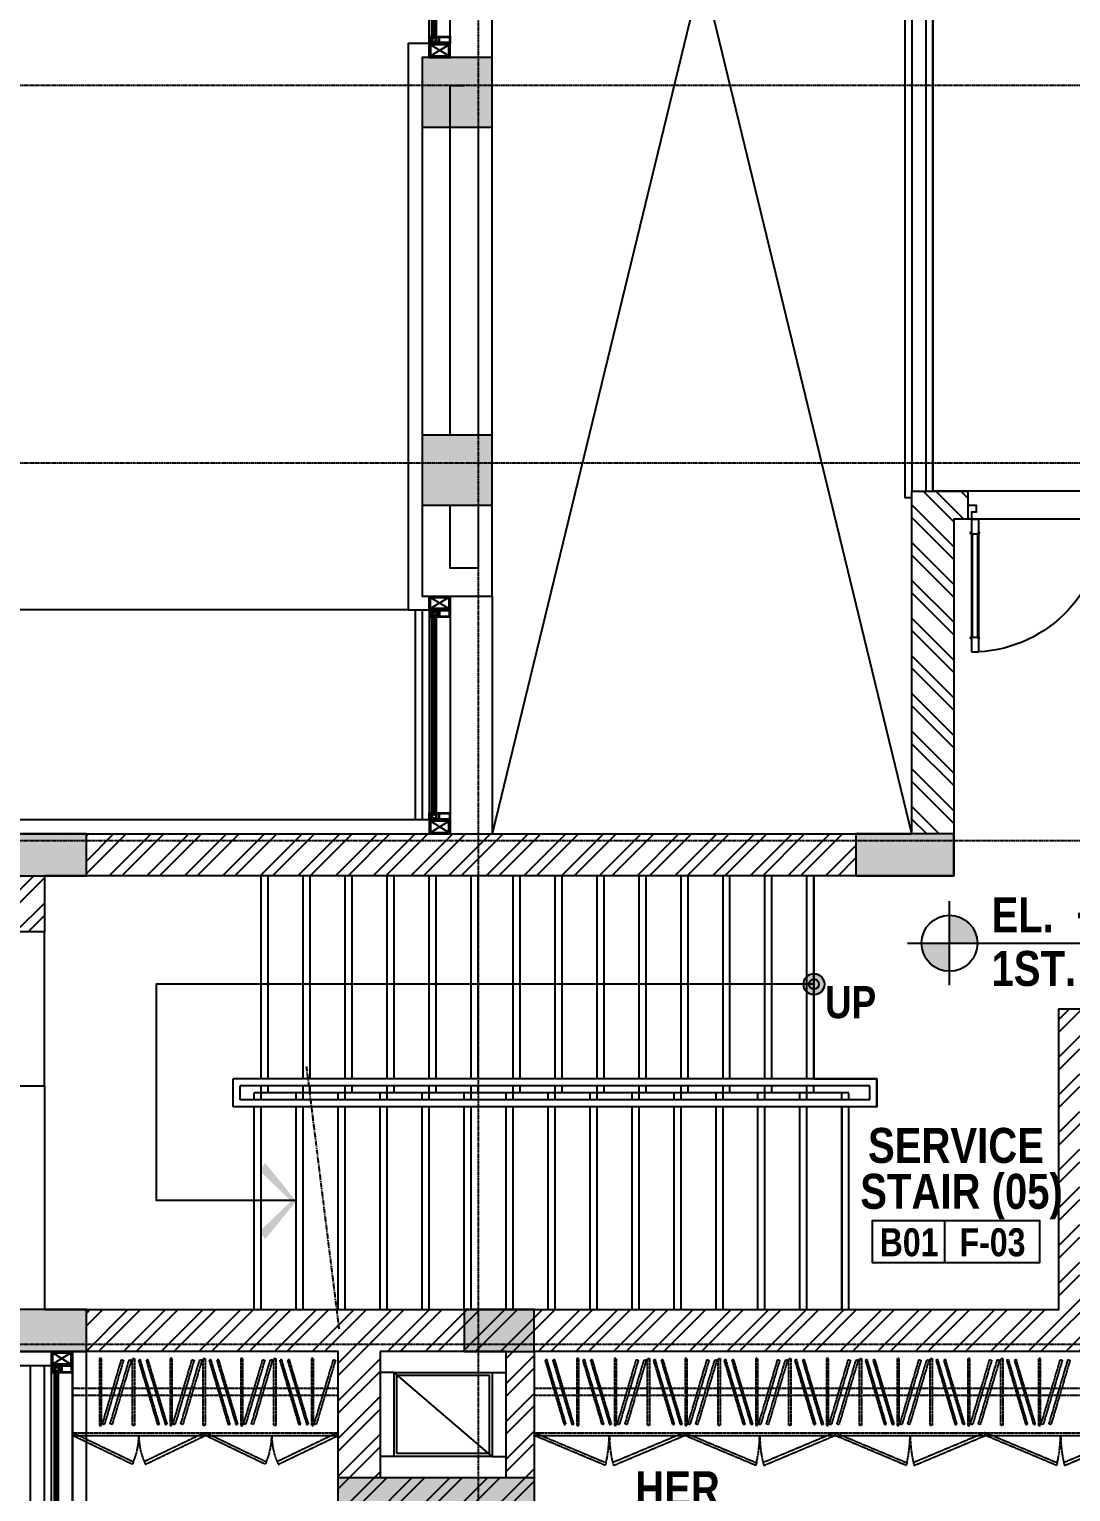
# Model space of a CAD drawing. Header units: millimetres. Extents: x -8500 to 104886, y -7800 to 56500.
# Drawn here: x 44742 to 52185, y 9248 to 19701 of the extents above; entities that cross this region are included whole.
import ezdxf
from ezdxf.enums import TextEntityAlignment as Align

# ---------------------------------------------------------------- set-up
doc = ezdxf.new("R2010")
doc.units = ezdxf.units.MM
doc.header["$LTSCALE"] = 10
for name, pattern in [('1803 B01 Axis$0$CENTER2', [1.125, 0.75, -0.125, 0.125, -0.125]), ('1803 B01 b03$0$HIDDEN', [0.375, 0.25, -0.125]), ('1803 B01 b03$0$PHANTOM2', [1.25, 0.625, -0.125, 0.125, -0.125, 0.125, -0.125]), ('HIDDEN', [0.375, 0.25, -0.125])]:
    doc.linetypes.add(name, pattern=pattern)
for name, color, linetype in [('1803 B01 Axis$0$AXIS-MEP', 8, '1803 B01 Axis$0$CENTER2'), ('1803 B01 b03$0$COLS-AR', 4, 'Continuous'), ('1803 B01 b03$0$COLS-HATCH-AR', 251, 'Continuous'), ('1803 B01 b03$0$CUT-AR', 232, '1803 B01 b03$0$PHANTOM2'), ('1803 B01 b03$0$DIM-IN-AR', 251, 'Continuous'), ('1803 B01 b03$0$DOOR-AR', 43, 'Continuous'), ('1803 B01 b03$0$ELEV1-AR', 6, 'Continuous'), ('1803 B01 b03$0$ELEV3-AR', 11, 'Continuous'), ('1803 B01 b03$0$FIX-AR', 45, 'Continuous'), ('1803 B01 b03$0$HANDRAIL-AR', 30, 'Continuous'), ('1803 B01 b03$0$HATCH-AR', 251, 'Continuous'), ('1803 B01 b03$0$HIDDEN-AR', 43, '1803 B01 b03$0$HIDDEN'), ('1803 B01 b03$0$OPEN-AR', 1, 'Continuous'), ('1803 B01 b03$0$STAIR-AR', 11, 'Continuous'), ('1803 B01 b03$0$STAIR-HID-AR', 8, '1803 B01 b03$0$HIDDEN'), ('1803 B01 b03$0$TAG-GENERAL-AR', 181, 'Continuous'), ('1803 B01 b03$0$TAG-LVL-AR', 181, 'Continuous'), ('1803 B01 b03$0$TAG-ROOM-AR', 181, 'Continuous'), ('1803 B01 b03$0$WALL-AR', 7, 'Continuous'), ('1803 B01 b03$0$WALL-CAV-AR', 1, 'Continuous'), ('1803 B01 b03$0$WIN-AR', 140, 'Continuous'), ('CEILING', 7, 'Continuous'), ('ID-FUR', 1, 'Continuous'), ('ID-HATCH', 8, 'Continuous')]:
    doc.layers.add(name, color=color, linetype=linetype)
doc.styles.add('1803 B01 b03$0$ARABIC1', font='sarb.shx')
doc.styles.add('1803 B01 b03$0$BOLD-SOFT', font='swisscb.ttf')

# ---------------------------------------------------------------- blocks, each defined once
blk = doc.blocks.new('1803 B01 b03$0$1st cols')
at = {"layer": '1803 B01 b03$0$COLS-HATCH-AR'}
h = blk.add_hatch(color=256, dxfattribs=at)
h.dxf.hatch_style = 1
h.paths.add_polyline_path([(47550, 19000), (48050, 19000), (48050, 19500), (47550, 19500)])
h = blk.add_hatch(color=256, dxfattribs=at)
h.dxf.hatch_style = 1
h.paths.add_polyline_path([(47550, 16300), (48050, 16300), (48050, 16800), (47550, 16800)])
h = blk.add_hatch(color=256, dxfattribs=at)
h.dxf.hatch_style = 1
h.paths.add_polyline_path([(44550, 13650), (45150, 13650), (45150, 13950), (44550, 13950)])
h = blk.add_hatch(color=256, dxfattribs=at)
h.dxf.hatch_style = 1
h.paths.add_polyline_path([(50650, 13650), (51350, 13650), (51350, 13950), (50650, 13950)])
h = blk.add_hatch(color=256, dxfattribs=at)
h.dxf.hatch_style = 1
h.paths.add_polyline_path([(44550, 10250), (45150, 10250), (45150, 10550), (44550, 10550)])
h = blk.add_hatch(color=256, dxfattribs=at)
h.dxf.hatch_style = 1
h.paths.add_polyline_path([(47850, 10250), (48350, 10250), (48350, 10550), (47850, 10550)])
h = blk.add_hatch(color=256, dxfattribs=at)
h.dxf.hatch_style = 1
h.paths.add_polyline_path([(46950, 9350), (48350, 9350), (48350, 9050), (46950, 9050)])
at = {"layer": '1803 B01 b03$0$COLS-AR'}
for points in [[(47550, 19000), (48050, 19000), (48050, 19500), (47550, 19500)], [(47550, 16300), (48050, 16300), (48050, 16800), (47550, 16800)], [(44550, 13650), (45150, 13650), (45150, 13950), (44550, 13950)], [(50650, 13650), (51350, 13650), (51350, 13950), (50650, 13950)], [(44550, 10250), (45150, 10250), (45150, 10550), (44550, 10550)], [(47850, 10250), (48350, 10250), (48350, 10550), (47850, 10550)], [(46950, 9350), (48350, 9350), (48350, 9050), (46950, 9050)]]:
    blk.add_lwpolyline(points, close=True, dxfattribs=at)
blk = doc.blocks.new('1803 B01 Axis$0$1803 B01 AXIS')
for p, q in [((47950, 55300), (47950, -5800)), ((85300, 19300), (-7300, 19300)), ((85300, 16600), (-7300, 16600)), ((85300, 13900), (-7300, 13900)), ((85300, 10300), (-7300, 10300))]:
    blk.add_line(p, q)
blk = doc.blocks.new('1803 B01 Axis')
at = {"layer": '1803 B01 Axis$0$AXIS-MEP'}
blk.add_blockref('1803 B01 Axis$0$1803 B01 AXIS', (0, 0), dxfattribs=at)
blk = doc.blocks.new('1803 B01 b03$0$STAIR-UP-100')
blk.add_hatch(color=181).paths.add_polyline_path([(75, 0, 1), (-75, 0, 1)])
at = {"color": 181}
for radius in [75, 35.7]:
    blk.add_circle((0, 0), radius, dxfattribs=at)
at = {"color": 181, "style": '1803 B01 b03$0$BOLD-SOFT'}
blk.add_text('UP', height=230, dxfattribs=at).set_placement((79, -243))
blk = doc.blocks.new('1803 B01 b03$0$LVL-TAG-100')
h = blk.add_hatch(color=256)
h.paths.add_polyline_path([(500, 0, 0.414214), (300, 200), (300, 0)])
h.paths.add_polyline_path([(300, 0), (100, 0, 0.414214), (300, -200)])
for p, q in [((300, -300), (300, 300)), ((0, 0), (600, 0)), ((600, 0), (2136, 0))]:
    blk.add_line(p, q)
blk.add_circle((300, 0), 200)
at = {"color": 2, "style": '1803 B01 b03$0$BOLD-SOFT'}
for tag, p in [('ELEVATION', (600, 78)), ('LEVEL', (600, -305))]:
    blk.add_attdef(tag, p, '', height=250, dxfattribs=at)
blk = doc.blocks.new('1803 B01 b03$0$ROOM NO-TAG-100')
for p, q in [((-0.8, 0), (-0.8, 3)), ((6, 0), (-6, 0))]:
    blk.add_line(p, q)
blk.add_lwpolyline([(6, 0), (6, 3), (-6, 3), (-6, 0)])
at = {"color": 3, "style": '1803 B01 b03$0$ARABIC1'}
for p in [(0, 20.48), (0, 17.71), (0, 14.91)]:
    blk.add_attdef('---', text='', height=2, dxfattribs=at).set_placement(p, align=Align.CENTER)
at = {"style": '1803 B01 b03$0$BOLD-SOFT'}
for p in [(0, 10.52), (0, 7.13), (0, 3.86)]:
    blk.add_attdef('///', text='', height=2.5, dxfattribs=at).set_placement(p, align=Align.CENTER)
at = {"color": 9, "style": '1803 B01 b03$0$BOLD-SOFT'}
for tag, p in [('B00', (-3.36, 0.46)), ('X00', (2.6, 0.46))]:
    blk.add_attdef(tag, text='', height=2, dxfattribs=at).set_placement(p, align=Align.CENTER)
blk = doc.blocks.new('1803 B01 b03$0$STAIR-ARROW-100')
at = {"color": 181}
for points in [[(-272, -222), (-218, -263), (0, 0), (0, -37)], [(0, 0), (0, -37), (272, -222), (218, -263)]]:
    blk.add_trace(points, dxfattribs=at)
blk = doc.blocks.new('1803 B01 b03$0$DUMP')
at = {"layer": '1803 B01 b03$0$ELEV1-AR'}
for p, q in [((100, -150), (0, -150)), ((800, -150), (900, -150)), ((100, -750), (0, -750)), ((800, -750), (900, -750))]:
    blk.add_line(p, q, dxfattribs=at)
for points in [[(100, -150), (100, -750), (800, -750), (800, -150)], [(120, -170), (120, -730), (780, -730), (780, -170)]]:
    blk.add_lwpolyline(points, close=True, dxfattribs=at)
blk.add_lwpolyline([(800, -150), (100, -750)], dxfattribs=at)
blk = doc.blocks.new('1803 B01 b03$0$door 1000')
for p, q in [((25, 0), (25, 950)), ((25, 950), (75, 950)), ((75, 0), (75, 950)), ((25, 848), (30, 848)), ((30, 100), (30, 848)), ((30, 843), (70, 843)), ((70, 100), (70, 848)), ((70, 848), (75, 848)), ((30, 105), (70, 105)), ((25, 100), (30, 100)), ((70, 100), (75, 100)), ((25, 0), (75, 0))]:
    blk.add_line(p, q)
for points in [[(0, -100), (60, -100), (60, -50), (25, -50), (25, 0), (0, 0)], [(1000, -100), (950, -100), (950, -50), (975, -50), (975, 0), (1000, 0)]]:
    blk.add_lwpolyline(points)
for centre, radius, start, end in [((23, -1), 952, 0.0432, 86.8814), ((27, 849), 8.32, 103.0783, 256.9217), ((73, 849), 8.32, 283.0783, 76.9217), ((27, 100), 8.32, 103.0783, 256.9217), ((73, 100), 8.32, 283.0783, 76.9217)]:
    blk.add_arc(centre, radius, start, end)
blk = doc.blocks.new('*U46')
for p, q in [((10, -90), (140, -10)), ((140, -90), (10, -10))]:
    blk.add_line(p, q)
at = {"elevation": 0}
for points in [[(150, 0), (0, 0), (0, -100), (150, -100)], [(140, -10), (10, -10), (10, -90), (140, -90)]]:
    blk.add_lwpolyline(points, close=True, dxfattribs=at)
blk = doc.blocks.new('*U41')
for points in [[(25, -150), (10, -150), (10, -100), (-25, -100), (-25, 0), (25, 0), (25, -150), (25, -150), (25, -150)], [(-10, -120), (-25, -120), (-25, -110), (-10, -110)]]:
    blk.add_lwpolyline(points, close=True)
for points in [[(-20, -75), (-20, -5), (20, -5), (20, -75), (-20, -75)], [(20, -95), (20, -95), (20, -145), (15, -145), (15, -95), (-20, -95), (-20, -80), (20, -80), (20, -95)]]:
    blk.add_lwpolyline(points)
at = {"layer": '1803 B01 b03$0$HATCH-AR'}
blk.add_arc((0, -138), 12.5, 36.8699, 143.1301, dxfattribs=at)
blk = doc.blocks.new('*U62')
for p, q in [((1870, 8), (5, 8)), ((1870, 6), (5, 6)), ((1870, 4), (5, 4)), ((1870, 2), (5, 2))]:
    blk.add_line(p, q)
for points in [[(0, 10), (5, 10), (5, 0), (0, 0)], [(5, 0), (1870, 0), (1870, 10), (5, 10)], [(1875, 10), (1870, 10), (1870, 0), (1875, 0)]]:
    blk.add_lwpolyline(points, close=True)
blk = doc.blocks.new('*U63')
for p, q in [((1860, 8), (5, 8)), ((1860, 6), (5, 6)), ((1860, 4), (5, 4)), ((1860, 2), (5, 2))]:
    blk.add_line(p, q)
for points in [[(0, 10), (5, 10), (5, 0), (0, 0)], [(5, 0), (1860, 0), (1860, 10), (5, 10)], [(1865, 10), (1860, 10), (1860, 0), (1865, 0)]]:
    blk.add_lwpolyline(points, close=True)
blk = doc.blocks.new('1803 B01 b03$0$MULLION  OUT CORNER (HIDDEN FRAME)1')
for points in [[(100, -65), (100, -100), (65, -100), (-35, 0), (0, 0), (0, 35)], [(95, -67), (95, -95), (67, -95), (-23, -5), (5, -5), (5, 23)], [(120, -100), (120, -90), (110, -90), (110, -100)], [(100, -120), (90, -120), (90, -110), (100, -110)]]:
    blk.add_lwpolyline(points, close=True)
at = {"layer": '1803 B01 b03$0$DIM-IN-AR'}
blk.add_arc((127, -127), 17.7, 81.8699, 188.1301, dxfattribs=at)
blk = doc.blocks.new('*U57')
for points in [[(15, -100), (-15, -100), (-15, -100), (-25, -100), (-25, 0), (25, 0), (25, -100), (15, -100), (15, -100)], [(-10, -120), (-25, -120), (-25, -110), (-10, -110)], [(10, -120), (25, -120), (25, -110), (10, -110)]]:
    blk.add_lwpolyline(points, close=True)
for points in [[(-20, -75), (-20, -5), (20, -5), (20, -75), (-20, -75)], [(20, -95), (10, -95), (10, -95), (-10, -95), (-10, -95), (-20, -95), (-20, -80), (20, -80), (20, -95)]]:
    blk.add_lwpolyline(points)
at = {"layer": '1803 B01 b03$0$HATCH-AR'}
blk.add_arc((0, -138), 12.5, 36.8699, 143.1301, dxfattribs=at)
blk = doc.blocks.new('1803 B01 b03$0$mullion')
for points in [[(-25, -130), (-25, -150), (25, -150), (25, -130)], [(-20, -135), (-20, -145), (20, -145), (20, -135)]]:
    blk.add_lwpolyline(points, close=True)
at = {"xscale": -1}
blk.add_blockref('*U57', (0, 0), dxfattribs=at)
blk = doc.blocks.new('*U64')
for p, q in [((1595, 8), (5, 8)), ((1595, 6), (5, 6)), ((1595, 4), (5, 4)), ((1595, 2), (5, 2))]:
    blk.add_line(p, q)
for points in [[(0, 10), (5, 10), (5, 0), (0, 0)], [(5, 0), (1595, 0), (1595, 10), (5, 10)], [(1600, 10), (1595, 10), (1595, 0), (1600, 0)]]:
    blk.add_lwpolyline(points, close=True)
blk = doc.blocks.new('*U65')
for p, q in [((1585, 8), (5, 8)), ((1585, 6), (5, 6)), ((1585, 4), (5, 4)), ((1585, 2), (5, 2))]:
    blk.add_line(p, q)
for points in [[(0, 10), (5, 10), (5, 0), (0, 0)], [(5, 0), (1585, 0), (1585, 10), (5, 10)], [(1590, 10), (1585, 10), (1585, 0), (1590, 0)]]:
    blk.add_lwpolyline(points, close=True)
blk = doc.blocks.new('*U59')
for p, q in [((225, 8), (5, 8)), ((225, 6), (5, 6)), ((225, 4), (5, 4)), ((225, 2), (5, 2))]:
    blk.add_line(p, q)
for points in [[(0, 10), (5, 10), (5, 0), (0, 0)], [(5, 0), (225, 0), (225, 10), (5, 10)], [(230, 10), (225, 10), (225, 0), (230, 0)]]:
    blk.add_lwpolyline(points, close=True)
blk = doc.blocks.new('*U66')
for p, q in [((1600, 8), (5, 8)), ((1600, 6), (5, 6)), ((1600, 4), (5, 4)), ((1600, 2), (5, 2))]:
    blk.add_line(p, q)
for points in [[(0, 10), (5, 10), (5, 0), (0, 0)], [(5, 0), (1600, 0), (1600, 10), (5, 10)], [(1605, 10), (1600, 10), (1600, 0), (1605, 0)]]:
    blk.add_lwpolyline(points, close=True)
blk = doc.blocks.new('1803 B01 b03$0$CW12')
for points in [[(0, 100), (0, -1950), (-5050, -1950)], [(-150, 100), (-150, -1800), (-5050, -1800)], [(-20, -1950), (0, -1950), (0, -1900), (-20, -1900), (-20, -1930), (-50, -1930), (-50, -1950), (0, -1950), (0, -1930)], [(-15, -1945), (-5, -1945), (-5, -1905), (-15, -1905), (-15, -1935), (-45, -1935), (-45, -1945), (-5, -1945), (-5, -1935)]]:
    blk.add_lwpolyline(points)
at = {"elevation": 0}
for points in [[(-20, -15), (0, -15), (0, -50), (-20, -50)], [(-15, -20), (-5, -20), (-5, -45), (-15, -45)], [(-4935, -1930), (-4935, -1950), (-4900, -1950), (-4900, -1930)], [(-4930, -1935), (-4930, -1945), (-4905, -1945), (-4905, -1935)], [(-3040, -1930), (-3040, -1950), (-3075, -1950), (-3075, -1930)], [(-3045, -1935), (-3045, -1945), (-3070, -1945), (-3070, -1935)], [(-1910, -1930), (-1910, -1950), (-1875, -1950), (-1875, -1930)], [(-1905, -1935), (-1905, -1945), (-1880, -1945), (-1880, -1935)]]:
    blk.add_lwpolyline(points, close=True, dxfattribs=at)
blk.add_lwpolyline([(-3025, -1950), (-1925, -1950), (-1925, -1915), (-3025, -1915)], close=True)
at = {"rotation": 89.99999999999864}
blk.add_blockref('*U41', (-150, -25), dxfattribs=at)
at = {"xscale": -1, "rotation": 89.99999999999864}
for name, p in [('*U63', (-40, -35)), ('*U62', (-20, -35))]:
    blk.add_blockref(name, p, dxfattribs=at)
for name, p in [('1803 B01 b03$0$MULLION  OUT CORNER (HIDDEN FRAME)1', (-150, -1800)), ('*U41', (-3050, -1800)), ('*U66', (-4915, -1910)), ('*U66', (-4915, -1930)), ('*U59', (-3290, -1910)), ('*U59', (-3290, -1930))]:
    blk.add_blockref(name, p)
at = {"xscale": -1}
for name, p in [('*U41', (-4925, -1800)), ('1803 B01 b03$0$mullion', (-3300, -1800)), ('*U41', (-1900, -1800)), ('1803 B01 b03$0$mullion', (-1650, -1800)), ('*U59', (-1660, -1910)), ('*U59', (-1660, -1930)), ('*U65', (-50, -1910)), ('*U64', (-40, -1930))]:
    blk.add_blockref(name, p, dxfattribs=at)
at = {"layer": '1803 B01 b03$0$ELEV1-AR', "rotation": 180}
blk.add_blockref('*U46', (0, 0), dxfattribs=at)
at = {"layer": '1803 B01 b03$0$ELEV1-AR', "xscale": -1, "rotation": 270.000000000075}
blk.add_blockref('*U46', (-4950, -1950), dxfattribs=at)
blk = doc.blocks.new('*U70')
for p, q in [((1425, 8), (5, 8)), ((1425, 6), (5, 6)), ((1425, 4), (5, 4)), ((1425, 2), (5, 2))]:
    blk.add_line(p, q)
for points in [[(0, 10), (5, 10), (5, 0), (0, 0)], [(5, 0), (1425, 0), (1425, 10), (5, 10)], [(1430, 10), (1425, 10), (1425, 0), (1430, 0)]]:
    blk.add_lwpolyline(points, close=True)
blk = doc.blocks.new('1803 B01 b03$0$CW17')
for p, q in [((-100, 150), (1600, 150)), ((-100, 0), (1600, 0))]:
    blk.add_line(p, q)
at = {"elevation": 0}
for points in [[(15, 20), (15, 0), (50, 0), (50, 20)], [(20, 15), (20, 5), (45, 5), (45, 15)], [(1485, 20), (1485, 0), (1450, 0), (1450, 20)], [(1480, 15), (1480, 5), (1455, 5), (1455, 15)]]:
    blk.add_lwpolyline(points, close=True, dxfattribs=at)
at = {"xscale": -1}
for name, p in [('*U41', (25, 150)), ('*U70', (1465, 40)), ('*U70', (1465, 20))]:
    blk.add_blockref(name, p, dxfattribs=at)
blk.add_blockref('*U41', (1475, 150))
at = {"layer": '1803 B01 b03$0$ELEV1-AR', "xscale": -1, "rotation": 270.0000000002835}
blk.add_blockref('*U46', (0, 0), dxfattribs=at)
at = {"layer": '1803 B01 b03$0$ELEV1-AR', "rotation": 89.99999999971656}
blk.add_blockref('*U46', (1500, 0), dxfattribs=at)
blk = doc.blocks.new('*U80')
for p, q in [((1775, 8), (5, 8)), ((1775, 6), (5, 6)), ((1775, 4), (5, 4)), ((1775, 2), (5, 2))]:
    blk.add_line(p, q)
for points in [[(0, 10), (5, 10), (5, 0), (0, 0)], [(5, 0), (1775, 0), (1775, 10), (5, 10)], [(1780, 10), (1775, 10), (1775, 0), (1780, 0)]]:
    blk.add_lwpolyline(points, close=True)
blk = doc.blocks.new('1803 B01 b03$0$CW19 F')
for p, q in [((-4750, 150), (-6700, 150)), ((100, 150), (-1850, 150)), ((-4750, 0), (-6700, 0)), ((100, 0), (-1850, 0))]:
    blk.add_line(p, q)
for points in [[(-4700, 125), (-4750, 125), (-4750, 25), (-4700, 25)], [(-4705, 120), (-4745, 120), (-4745, 30), (-4705, 30)], [(-3275, 125), (-3325, 125), (-3325, 25), (-3275, 25)], [(-3280, 120), (-3320, 120), (-3320, 30), (-3280, 30)], [(-1900, 125), (-1850, 125), (-1850, 25), (-1900, 25)], [(-1895, 120), (-1855, 120), (-1855, 30), (-1895, 30)]]:
    blk.add_lwpolyline(points, close=True)
at = {"elevation": 0}
for points in [[(-6585, 20), (-6585, 0), (-6550, 0), (-6550, 20)], [(-6580, 15), (-6580, 5), (-6555, 5), (-6555, 15)], [(-4765, 20), (-4765, 0), (-4800, 0), (-4800, 20)], [(-4770, 15), (-4770, 5), (-4795, 5), (-4795, 15)], [(-1835, 20), (-1835, 0), (-1800, 0), (-1800, 20)], [(-1830, 15), (-1830, 5), (-1805, 5), (-1805, 15)], [(-15, 20), (-15, 0), (-50, 0), (-50, 20)], [(-20, 15), (-20, 5), (-45, 5), (-45, 15)]]:
    blk.add_lwpolyline(points, close=True, dxfattribs=at)
at = {"layer": '1803 B01 b03$0$DOOR-AR'}
for points in [[(-4750, 150), (-1850, 150), (-1850, 125), (-4750, 125)], [(-4750, 0), (-1850, 0), (-1850, 25), (-4750, 25)]]:
    blk.add_lwpolyline(points, close=True, dxfattribs=at)
at = {"xscale": -1}
for name, p in [('*U41', (-6575, 150)), ('*U41', (-1825, 150)), ('*U80', (-35, 40)), ('*U80', (-35, 20))]:
    blk.add_blockref(name, p, dxfattribs=at)
for name, p in [('*U41', (-4775, 150)), ('*U41', (-25, 150)), ('*U80', (-6565, 40)), ('*U80', (-6565, 20))]:
    blk.add_blockref(name, p)
at = {"layer": '1803 B01 b03$0$ELEV1-AR', "xscale": -1, "rotation": 270.0000000002835}
blk.add_blockref('*U46', (-6600, 0), dxfattribs=at)
at = {"layer": '1803 B01 b03$0$ELEV1-AR', "rotation": 89.99999999971656}
blk.add_blockref('*U46', (0, 0), dxfattribs=at)

msp = doc.modelspace()

# ---------------------------------------------------------------- hatches: boundary and pattern name
at = {"layer": 'ID-HATCH'}
h = msp.add_hatch(dxfattribs=at)
h.set_pattern_fill('ANSI32', color=256, scale=20)
h.set_pattern_definition([(45, (11000, 350), (-134.70384, 134.70384), []), (45, (11089.8, 350), (-134.70384, 134.70384), [])])
h.paths.add_polyline_path([(52100, 10550), (45150, 10550), (45150, 10250), (46950, 10250), (46950, 9050), (47250, 9050), (48350, 9050), (48350, 10250), (48150, 10250), (48150, 9350), (47250, 9350), (47250, 10250), (47900, 10250), (52550, 10250), (52550, 10750), (52250, 10750), (52250, 11750), (54350, 11750), (54350, 9750), (54150, 9750), (54150, 9600), (54550, 9600), (54550, 11250), (55400, 11250), (55400, 12050), (54550, 12050), (54550, 16500), (54350, 16500), (54350, 14950), (53950, 14950), (53950, 14750), (54350, 14750), (54350, 11900), (55250, 11900), (55250, 11400), (54550, 11400), (54550, 11900), (52250, 11900), (52250, 12500), (54350, 12500), (54350, 12700), (52100, 12700)])
h = msp.add_hatch(dxfattribs=at)
h.set_pattern_fill('ANSI32', color=256, scale=20, angle=-90)
h.set_pattern_definition([(315, (14050, -23750), (134.70384, 134.70384), []), (315, (14050, -23839.8), (134.70384, 134.70384), [])])
h.paths.add_polyline_path([(51350, 13950), (51050, 13950), (51050, 16399), (51450, 16400), (51450, 16200), (51350, 16200)])
h = msp.add_hatch(dxfattribs=at)
h.set_pattern_fill('ANSI32', color=256, scale=20)
h.set_pattern_definition([(45, (11000, 350), (-134.7038, 134.7038), []), (45, (11089.8, 350), (-134.7038, 134.7038), [])])
h.paths.add_polyline_path([(44850, 13650), (44600, 13650), (44600, 13250), (44850, 13250)])
h.paths.add_polyline_path([(44600, 13650), (44550, 13650), (44550, 13250), (44600, 13250)])
h.paths.add_polyline_path([(47900, 13950), (45150, 13950), (45150, 13650), (47900, 13650)])
h.paths.add_polyline_path([(50650, 13950), (47900, 13950), (47900, 13650), (50650, 13650)])

# ---------------------------------------------------------------- linework, layer by layer
at = {"layer": '1803 B01 b03$0$CUT-AR'}
msp.add_lwpolyline([(46722, 12287), (46955, 10412)], dxfattribs=at)
at = {"layer": '1803 B01 b03$0$ELEV1-AR'}
for points in [[(47600, 19600), (47450, 19600), (47450, 15550), (47600, 15550)], [(47600, 14050), (44450, 14050), (44450, 13150), (44550, 13150)], [(44550, 12250), (44450, 12250), (44450, 10150), (44900, 10150)]]:
    msp.add_lwpolyline(points, dxfattribs=at)
at = {"layer": '1803 B01 b03$0$ELEV3-AR'}
for points in [[(51000, 26300), (51000, 16354), (51050, 16354)], [(46850, 5050), (44750, 5050), (44750, 10150)]]:
    msp.add_lwpolyline(points, dxfattribs=at)
at = {"layer": '1803 B01 b03$0$FIX-AR'}
for p, q in [((47500, 15550), (47500, 14050)), ((47550, 15550), (47550, 14050))]:
    msp.add_line(p, q, dxfattribs=at)
at = {"layer": '1803 B01 b03$0$FIX-AR', "linetype": '1803 B01 b03$0$HIDDEN'}
msp.add_lwpolyline([(47450, 15550), (36650, 15550), (36650, 40300), (43850, 40300), (43850, 38500)], dxfattribs=at)
at = {"layer": '1803 B01 b03$0$HANDRAIL-AR'}
for p, q in [((51150, 26300), (51150, 16400)), ((51200, 26300), (51200, 16400)), ((46200, 12000), (46200, 12200)), ((50800, 12200), (46200, 12200)), ((46250, 12050), (46250, 12150)), ((50750, 12150), (46250, 12150)), ((50750, 12050), (50750, 12150)), ((50800, 12000), (50800, 12200)), ((50750, 12050), (46250, 12050)), ((50800, 12000), (46200, 12000))]:
    msp.add_line(p, q, dxfattribs=at)
at = {"layer": '1803 B01 b03$0$HIDDEN-AR'}
for p, q in [((48050, 19500), (48050, 26300)), ((48050, 15650), (48050, 13950)), ((44850, 12150), (44850, 13250))]:
    msp.add_line(p, q, dxfattribs=at)
msp.add_lwpolyline([(46950, 9050), (46950, 5450), (45150, 5450), (45150, 10250)], dxfattribs=at)
at = {"layer": '1803 B01 b03$0$OPEN-AR'}
for p, q in [((51050, 26300), (48050, 13950)), ((51050, 13950), (48050, 26300))]:
    msp.add_line(p, q, dxfattribs=at)
at = {"layer": '1803 B01 b03$0$STAIR-AR'}
for p, q in [((46450, 12200), (46450, 13650)), ((46750, 12200), (46750, 13650)), ((47050, 12200), (47050, 13650)), ((47350, 12200), (47350, 13650)), ((47650, 12200), (47650, 13650)), ((47950, 12200), (47950, 13650)), ((48250, 12200), (48250, 13650)), ((48550, 12200), (48550, 13650)), ((48850, 12200), (48850, 13650)), ((49150, 12200), (49150, 13650)), ((49450, 12200), (49450, 13650)), ((49750, 12200), (49750, 13650)), ((50050, 12200), (50050, 13650)), ((50350, 12200), (50350, 13650)), ((46450, 12100), (46450, 12150)), ((46750, 12100), (46750, 12150)), ((47050, 12100), (47050, 12150)), ((47350, 12100), (47350, 12150)), ((47650, 12100), (47650, 12150)), ((47950, 12100), (47950, 12150)), ((48250, 12100), (48250, 12150)), ((48550, 12100), (48550, 12150)), ((48850, 12100), (48850, 12150)), ((49150, 12100), (49150, 12150)), ((49450, 12100), (49450, 12150)), ((49750, 12100), (49750, 12150)), ((50050, 12100), (50050, 12150)), ((50350, 12100), (50350, 12150)), ((46350, 12050), (46350, 12100)), ((46400, 12100), (46350, 12100)), ((50600, 12100), (46400, 12100)), ((46650, 12050), (46650, 12100)), ((46950, 12050), (46950, 12100)), ((47250, 12050), (47250, 12100)), ((47550, 12050), (47550, 12100)), ((47850, 12050), (47850, 12100)), ((48150, 12050), (48150, 12100)), ((48450, 12050), (48450, 12100)), ((48750, 12050), (48750, 12100)), ((49050, 12050), (49050, 12100)), ((49350, 12050), (49350, 12100)), ((49650, 12050), (49650, 12100)), ((49950, 12050), (49950, 12100)), ((50250, 12050), (50250, 12100)), ((50550, 12050), (50550, 12100)), ((46350, 10550), (46350, 12000)), ((46650, 10550), (46650, 12000)), ((46950, 10550), (46950, 12000)), ((47250, 10550), (47250, 12000)), ((47550, 10550), (47550, 12000)), ((47850, 10550), (47850, 12000)), ((48150, 10550), (48150, 12000)), ((48450, 10550), (48450, 12000)), ((48750, 10550), (48750, 12000)), ((49050, 10550), (49050, 12000)), ((49350, 10550), (49350, 12000)), ((49650, 10550), (49650, 12000)), ((49950, 10550), (49950, 12000)), ((50250, 10550), (50250, 12000)), ((50550, 10550), (50550, 12000))]:
    msp.add_line(p, q, dxfattribs=at)
at = {"layer": '1803 B01 b03$0$STAIR-HID-AR'}
for p, q in [((51050, 26300), (51050, 16400)), ((46400, 12200), (46400, 13650)), ((46700, 12200), (46700, 13650)), ((47000, 12200), (47000, 13650)), ((47300, 12200), (47300, 13650)), ((47600, 12200), (47600, 13650)), ((47900, 12200), (47900, 13650)), ((48200, 12200), (48200, 13650)), ((48500, 12200), (48500, 13650)), ((48800, 12200), (48800, 13650)), ((49100, 12200), (49100, 13650)), ((49400, 12200), (49400, 13650)), ((49700, 12200), (49700, 13650)), ((50000, 12200), (50000, 13650)), ((50300, 12200), (50300, 13650)), ((46400, 12050), (46400, 12150)), ((46700, 12050), (46700, 12150)), ((47000, 12050), (47000, 12150)), ((47300, 12050), (47300, 12150)), ((47600, 12050), (47600, 12150)), ((47900, 12050), (47900, 12150)), ((48200, 12050), (48200, 12150)), ((48500, 12050), (48500, 12150)), ((48800, 12050), (48800, 12150)), ((49100, 12050), (49100, 12150)), ((49400, 12050), (49400, 12150)), ((49700, 12050), (49700, 12150)), ((50000, 12050), (50000, 12150)), ((50300, 12050), (50300, 12150)), ((50600, 12050), (50600, 12100)), ((46400, 10550), (46400, 12000)), ((46700, 10550), (46700, 12000)), ((47000, 10550), (47000, 12000)), ((47300, 10550), (47300, 12000)), ((47600, 10550), (47600, 12000)), ((47900, 10550), (47900, 12000)), ((48200, 10550), (48200, 12000)), ((48500, 10550), (48500, 12000)), ((48800, 10550), (48800, 12000)), ((49100, 10550), (49100, 12000)), ((49400, 10550), (49400, 12000)), ((49700, 10550), (49700, 12000)), ((50000, 10550), (50000, 12000)), ((50300, 10550), (50300, 12000)), ((50600, 10550), (50600, 12000))]:
    msp.add_line(p, q, dxfattribs=at)
msp.add_lwpolyline([(46950, 5150), (44850, 5150), (44850, 10150)], dxfattribs=at)
at = {"layer": '1803 B01 b03$0$TAG-ROOM-AR'}
msp.add_lwpolyline([(50350, 12875), (45650, 12875), (45650, 11332), (46650, 11332)], dxfattribs=at)
at = {"layer": '1803 B01 b03$0$WALL-AR'}
for points in [[(47550, 19500), (47550, 15650), (48050, 15650), (48050, 19500)], [(44550, 13950), (51050, 13950), (51050, 16400), (51450, 16400), (51450, 16200), (51350, 16200), (51350, 13650), (44850, 13650), (44850, 13250), (44550, 13250)], [(47250, 10250), (47250, 9350), (48150, 9350), (48150, 10250)]]:
    msp.add_lwpolyline(points, close=True, dxfattribs=at)
for points in [[(44550, 12150), (44850, 12150), (44850, 10550), (52100, 10550), (52100, 12700), (54350, 12700)], [(46950, 9050), (46950, 10250), (44550, 10250)], [(52650, 10250), (48350, 10250), (48350, 9050)]]:
    msp.add_lwpolyline(points, dxfattribs=at)
at = {"layer": '1803 B01 b03$0$WALL-CAV-AR'}
for points in [[(47750, 16800), (47750, 19300), (47850, 19300)], [(47950, 19000), (47950, 16800)], [(47950, 16300), (47950, 15850), (47750, 15850), (47750, 16300)]]:
    msp.add_lwpolyline(points, dxfattribs=at)
at = {"layer": 'CEILING'}
for points in [[(54350, 35400), (54350, 26300), (63150, 26300), (63150, 18000), (57450, 18000), (57450, 16800), (54550, 16800), (54550, 18000), (52550, 18000), (52550, 16400), (51200, 16400), (51200, 26300), (51350, 26300), (51350, 26600)], [(58150, 8500), (58150, 9700), (57450, 9700), (57450, 11250), (56600, 11250), (56600, 12050), (57450, 12050), (57450, 14100), (57350, 14100), (57350, 16400), (54550, 16400), (54550, 12050), (55400, 12050), (55400, 11250), (54550, 11250), (54550, 9600), (52650, 9600), (52650, 10250), (48350, 10250), (48350, 9050)], [(46950, 9050), (46950, 10250), (45050, 10250), (45050, 5350)]]:
    msp.add_lwpolyline(points, dxfattribs=at)
msp.add_lwpolyline([(51350, 16200), (51350, 13650), (50350, 13650), (50350, 12200), (50800, 12200), (50800, 12000), (50550, 12000), (50550, 10550), (52100, 10550), (52100, 12700), (54350, 12700), (54350, 14750), (52550, 14750), (52550, 16200)], close=True, dxfattribs=at)
at = {"layer": 'ID-FUR', "color": 8, "linetype": 'HIDDEN', "ltscale": 0.5}
for p, q in [((46950, 9985), (45050, 9985)), ((46950, 9935), (45050, 9935)), ((52650, 9985), (48350, 9985)), ((52650, 9935), (48350, 9935)), ((45050, 9670), (46950, 9670)), ((48350, 9670), (52650, 9670))]:
    msp.add_line(p, q, dxfattribs=at)
at = {"layer": 'ID-FUR'}
for p, q in [((45050, 9650), (46950, 9650)), ((48350, 9650), (52650, 9650))]:
    msp.add_line(p, q, dxfattribs=at)
at = {"layer": 'ID-FUR', "color": 8, "linetype": 'HIDDEN', "ltscale": 0.5}
for points in [[(45245, 10199), (45245, 9721), (45259, 9721), (45259, 10199), (45245, 10199)], [(45415, 10188), (45279, 9728), (45265, 9732), (45401, 10192), (45415, 10188)], [(45471, 10188), (45334, 9728), (45320, 9732), (45457, 10192), (45471, 10188)], [(45495, 10199), (45495, 9721), (45480, 9721), (45480, 10199), (45495, 10199)], [(45522, 10188), (45658, 9728), (45672, 9732), (45536, 10192), (45522, 10188)], [(45577, 10188), (45714, 9728), (45728, 9732), (45591, 10192), (45577, 10188)], [(45749, 10199), (45749, 9721), (45764, 9721), (45764, 10199), (45749, 10199)], [(45920, 10188), (45784, 9728), (45769, 9732), (45906, 10192), (45920, 10188)], [(45976, 10188), (45839, 9728), (45825, 9732), (45961, 10192), (45976, 10188)], [(46000, 10199), (46000, 9721), (45985, 9721), (45985, 10199), (46000, 10199)], [(46027, 10188), (46163, 9728), (46177, 9732), (46041, 10192), (46027, 10188)], [(46082, 10188), (46219, 9728), (46233, 9732), (46096, 10192), (46082, 10188)], [(46254, 10199), (46254, 9721), (46269, 9721), (46269, 10199), (46254, 10199)], [(46425, 10188), (46288, 9728), (46274, 9732), (46411, 10192), (46425, 10188)], [(46480, 10188), (46344, 9728), (46330, 9732), (46466, 10192), (46480, 10188)], [(46505, 10199), (46505, 9721), (46490, 9721), (46490, 10199), (46505, 10199)], [(46532, 10188), (46668, 9728), (46682, 9732), (46546, 10192), (46532, 10188)], [(46587, 10188), (46724, 9728), (46738, 9732), (46601, 10192), (46587, 10188)], [(46759, 10199), (46759, 9721), (46774, 9721), (46774, 10199), (46759, 10199)], [(46930, 10188), (46793, 9728), (46779, 9732), (46916, 10192), (46930, 10188)], [(48428, 10188), (48564, 9728), (48578, 9732), (48442, 10192), (48428, 10188)], [(48483, 10188), (48620, 9728), (48634, 9732), (48498, 10192), (48483, 10188)], [(48656, 10199), (48656, 9721), (48670, 9721), (48670, 10199), (48656, 10199)], [(48697, 10188), (48834, 9728), (48848, 9732), (48711, 10192), (48697, 10188)], [(48753, 10188), (48889, 9728), (48903, 9732), (48767, 10192), (48753, 10188)], [(48925, 10199), (48925, 9721), (48939, 9721), (48939, 10199), (48925, 10199)], [(49095, 10188), (48959, 9728), (48945, 9732), (49081, 10192), (49095, 10188)], [(49151, 10188), (49014, 9728), (49000, 9732), (49137, 10192), (49151, 10188)], [(49175, 10199), (49175, 9721), (49160, 9721), (49160, 10199), (49175, 10199)], [(49202, 10188), (49339, 9728), (49353, 9732), (49216, 10192), (49202, 10188)], [(49258, 10188), (49394, 9728), (49408, 9732), (49272, 10192), (49258, 10188)], [(49430, 10199), (49430, 9721), (49444, 9721), (49444, 10199), (49430, 10199)], [(49600, 10188), (49464, 9728), (49450, 9732), (49586, 10192), (49600, 10188)], [(49656, 10188), (49519, 9728), (49505, 9732), (49642, 10192), (49656, 10188)], [(49680, 10199), (49680, 9721), (49665, 9721), (49665, 10199), (49680, 10199)], [(49707, 10188), (49844, 9728), (49858, 9732), (49721, 10192), (49707, 10188)], [(49763, 10188), (49899, 9728), (49913, 9732), (49777, 10192), (49763, 10188)], [(49935, 10199), (49935, 9721), (49949, 9721), (49949, 10199), (49935, 10199)], [(50105, 10188), (49969, 9728), (49955, 9732), (50091, 10192), (50105, 10188)], [(50161, 10188), (50024, 9728), (50010, 9732), (50147, 10192), (50161, 10188)], [(50185, 10199), (50185, 9721), (50170, 9721), (50170, 10199), (50185, 10199)], [(50212, 10188), (50348, 9728), (50363, 9732), (50226, 10192), (50212, 10188)], [(50268, 10188), (50404, 9728), (50418, 9732), (50282, 10192), (50268, 10188)], [(50440, 10199), (50440, 9721), (50454, 9721), (50454, 10199), (50440, 10199)], [(50610, 10188), (50474, 9728), (50460, 9732), (50596, 10192), (50610, 10188)], [(50666, 10188), (50529, 9728), (50515, 9732), (50652, 10192), (50666, 10188)], [(50690, 10199), (50690, 9721), (50675, 9721), (50675, 10199), (50690, 10199)], [(50717, 10188), (50853, 9728), (50867, 9732), (50731, 10192), (50717, 10188)], [(50772, 10188), (50909, 9728), (50923, 9732), (50787, 10192), (50772, 10188)], [(50945, 10199), (50945, 9721), (50959, 9721), (50959, 10199), (50945, 10199)], [(51115, 10188), (50979, 9728), (50965, 9732), (51101, 10192), (51115, 10188)], [(51171, 10188), (51034, 9728), (51020, 9732), (51157, 10192), (51171, 10188)], [(51195, 10199), (51195, 9721), (51180, 9721), (51180, 10199), (51195, 10199)], [(51222, 10188), (51358, 9728), (51372, 9732), (51236, 10192), (51222, 10188)], [(51277, 10188), (51414, 9728), (51428, 9732), (51291, 10192), (51277, 10188)], [(51449, 10199), (51449, 9721), (51464, 9721), (51464, 10199), (51449, 10199)], [(51620, 10188), (51484, 9728), (51469, 9732), (51606, 10192), (51620, 10188)], [(51676, 10188), (51539, 9728), (51525, 9732), (51661, 10192), (51676, 10188)], [(51700, 10199), (51700, 9721), (51685, 9721), (51685, 10199), (51700, 10199)], [(51727, 10188), (51863, 9728), (51877, 9732), (51741, 10192), (51727, 10188)], [(51782, 10188), (51919, 9728), (51933, 9732), (51796, 10192), (51782, 10188)], [(51954, 10199), (51954, 9721), (51969, 9721), (51969, 10199), (51954, 10199)], [(52125, 10188), (51988, 9728), (51974, 9732), (52111, 10192), (52125, 10188)], [(52180, 10188), (52044, 9728), (52030, 9732), (52166, 10192), (52180, 10188)]]:
    msp.add_lwpolyline(points, dxfattribs=at)
for points in [[(45059, 9668), (45487, 9462), (45478, 9444), (45050, 9650)], [(45991, 9668), (45563, 9462), (45572, 9444), (46000, 9650)], [(46009, 9668), (46437, 9462), (46428, 9444), (46000, 9650)], [(46941, 9668), (46513, 9462), (46522, 9444), (46950, 9650)], [(48355, 9669), (48865, 9455), (48858, 9436), (48350, 9650)], [(49420, 9669), (48910, 9455), (48917, 9436), (49425, 9650)], [(49430, 9669), (49940, 9455), (49933, 9436), (49425, 9650)], [(50495, 9669), (49985, 9455), (49992, 9436), (50500, 9650)], [(50505, 9669), (51015, 9455), (51008, 9436), (50500, 9650)], [(51570, 9669), (51060, 9455), (51067, 9436), (51575, 9650)], [(51580, 9669), (52090, 9455), (52083, 9436), (51575, 9650)], [(52645, 9669), (52135, 9455), (52142, 9436), (52650, 9650)]]:
    msp.add_lwpolyline(points, close=True, dxfattribs=at)
for centre, radius, start, end in [((45050, 9650), 475, 336.6946, 0), ((46000, 9650), 475, 180, 203.3054), ((46000, 9650), 475, 336.6946, 0), ((46950, 9650), 475, 180, 203.3054), ((48004, 9655), 883, 346.8964, 359.6941), ((49771, 9655), 883, 180.3059, 193.1036), ((49079, 9655), 883, 346.8964, 359.6941), ((50846, 9655), 883, 180.3059, 193.1036), ((50154, 9655), 883, 346.8964, 359.6941), ((51921, 9655), 883, 180.3059, 193.1036), ((51229, 9655), 883, 346.8964, 359.6941), ((52996, 9655), 883, 180.3059, 193.1036)]:
    msp.add_arc(centre, radius, start, end, dxfattribs=at)

# ---------------------------------------------------------------- block references
at = {"layer": '1803 B01 b03$0$COLS-AR'}
msp.add_blockref('1803 B01 b03$0$1st cols', (0, 0), dxfattribs=at)
at = {"layer": '1803 B01 b03$0$DOOR-AR', "xscale": -1, "rotation": 180}
msp.add_blockref('1803 B01 b03$0$door 1000', (51450, 16200), dxfattribs=at)
at = {"layer": '1803 B01 b03$0$ELEV1-AR', "extrusion": (0, 0, -1), "zscale": -1, "rotation": 180}
msp.add_blockref('1803 B01 b03$0$DUMP', (-47250, 9350), dxfattribs=at)
at = {"layer": '1803 B01 b03$0$TAG-GENERAL-AR'}
msp.add_blockref('1803 B01 b03$0$STAIR-UP-100', (50350, 12875), dxfattribs=at)
at = {"layer": '1803 B01 b03$0$TAG-LVL-AR'}
msp.add_blockref('1803 B01 b03$0$LVL-TAG-100', (51019, 13168), dxfattribs=at).add_auto_attribs({'ELEVATION': 'EL.  +4.55', 'LEVEL': '1ST. F.F.L'})
at = {"layer": '1803 B01 b03$0$TAG-ROOM-AR'}
ref = msp.add_blockref('1803 B01 b03$0$ROOM NO-TAG-100', (51365, 10885), dxfattribs=dict(at, xscale=100, yscale=100, zscale=100))
ref.add_attrib('X00', 'F-03', dxfattribs={"layer": '0', "color": 9, "height": 200, "style": '1803 B01 b03$0$BOLD-SOFT'}).set_placement((51626, 10931), align=Align.CENTER)
ref.add_attrib('B00', 'B01', dxfattribs={"layer": '0', "color": 9, "height": 200, "style": '1803 B01 b03$0$BOLD-SOFT'}).set_placement((51030, 10931), align=Align.CENTER)
ref.add_attrib('///', ' STAIR (05)', dxfattribs={"layer": '0', "height": 250, "style": '1803 B01 b03$0$BOLD-SOFT'}).set_placement((51365, 11270), align=Align.CENTER)
ref.add_attrib('///', 'SERVICE', dxfattribs={"layer": '0', "height": 250, "style": '1803 B01 b03$0$BOLD-SOFT'}).set_placement((51365, 11598), align=Align.CENTER)
at = {"layer": '1803 B01 b03$0$TAG-ROOM-AR', "rotation": 270}
msp.add_blockref('1803 B01 b03$0$STAIR-ARROW-100', (46650, 11325), dxfattribs=at)
at = {"layer": '1803 B01 b03$0$TAG-ROOM-AR'}
ref = msp.add_blockref('1803 B01 b03$0$ROOM NO-TAG-100', (49375, 8430), dxfattribs=dict(at, xscale=100, yscale=100, zscale=100))
ref.add_attrib('X00', 'F-06', dxfattribs={"layer": '0', "color": 9, "height": 200, "style": '1803 B01 b03$0$BOLD-SOFT'}).set_placement((49635, 8476), align=Align.CENTER)
ref.add_attrib('B00', 'B01', dxfattribs={"layer": '0', "color": 9, "height": 200, "style": '1803 B01 b03$0$BOLD-SOFT'}).set_placement((49039, 8476), align=Align.CENTER)
ref.add_attrib('///', 'DRESSING', dxfattribs={"layer": '0', "height": 250, "style": '1803 B01 b03$0$BOLD-SOFT'}).set_placement((49375, 8816), align=Align.CENTER)
ref.add_attrib('///', 'HER', dxfattribs={"layer": '0', "height": 250, "style": '1803 B01 b03$0$BOLD-SOFT'}).set_placement((49375, 9144), align=Align.CENTER)
at = {"layer": '1803 B01 b03$0$WIN-AR', "rotation": 270}
for name, p in [('1803 B01 b03$0$CW19 F', (47600, 19600)), ('1803 B01 b03$0$CW17', (47600, 15550)), ('1803 B01 b03$0$CW12', (46850, 5200))]:
    msp.add_blockref(name, p, dxfattribs=at)
at = {"layer": 'ID-FUR', "color": 8, "linetype": 'HIDDEN', "ltscale": 0.5}
msp.add_blockref('1803 B01 Axis', (0, 0), dxfattribs=at)

doc.saveas('drawing.dxf')
